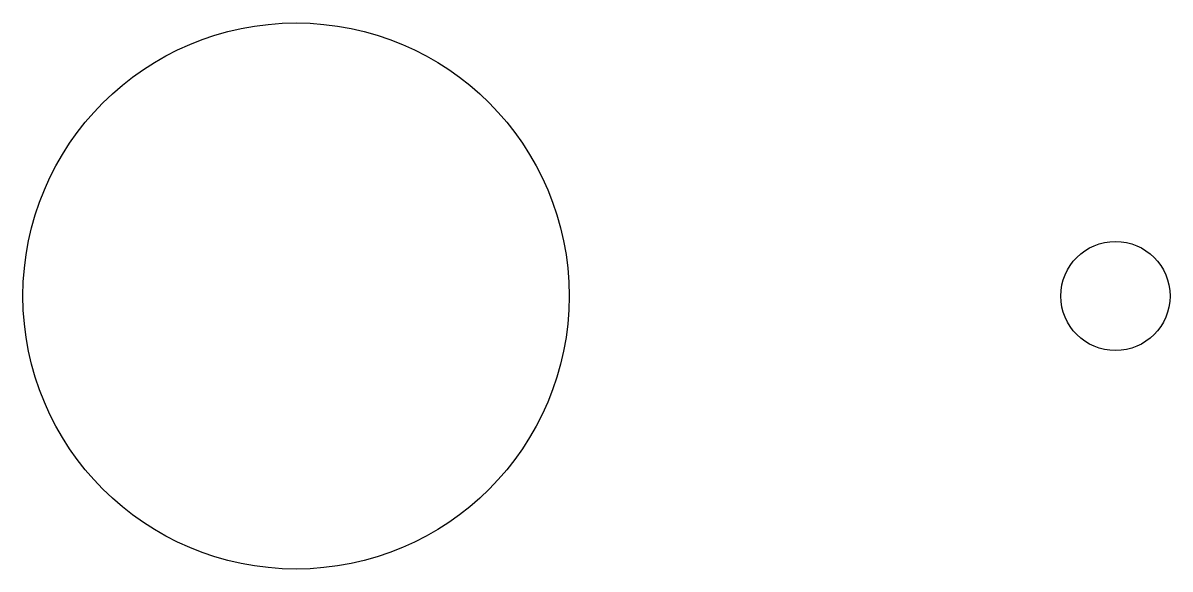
# Model space of a CAD drawing. Header units: inches. Extents: x -10 to 32, y -10 to 10.
import ezdxf

# ---------------------------------------------------------------- set-up
doc = ezdxf.new("R2010")
doc.units = ezdxf.units.IN
doc.header["$MEASUREMENT"] = 0

msp = doc.modelspace()

# ---------------------------------------------------------------- linework, layer by layer
for centre, radius in [((0, 0), 10), ((30, 0), 2)]:
    msp.add_circle(centre, radius)

doc.saveas('drawing.dxf')
